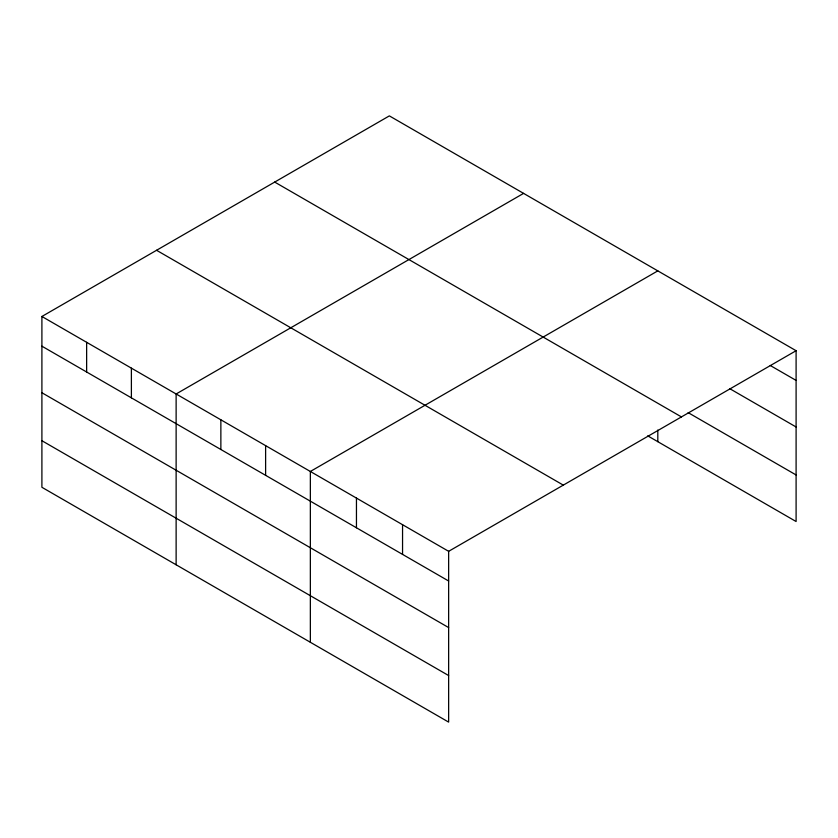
<?xml version="1.0" encoding="UTF-8"?>
<svg xmlns="http://www.w3.org/2000/svg" width="838" height="838" viewBox="0 0 838 838"><rect width="100%" height="100%" fill="white"/><g stroke="black" fill="none" stroke-linecap="round" stroke-linejoin="round"><path stroke-width="1.26" d="M41.9 316.481L448.644 551.32L448.644 722.115L41.9 487.287L41.9 316.481L389.356 115.885L796.1 350.713L796.1 521.519L647.743 435.865M523.582 193.379L176.127 393.975L176.127 564.781M657.809 270.873L310.353 471.469L310.353 642.275M448.644 551.32L796.1 350.713M770.237 365.483L796.1 380.41M729.762 388.675L796.1 426.982M688.166 412.642L796.1 474.957M274.696 182.076L681.441 416.915M156.559 250.279L563.304 485.118M41.9 346.178L448.644 581.006M41.9 392.739L448.644 627.578M41.9 440.715L448.644 675.554M657.809 430.03L657.809 441.678M402.554 524.703L402.554 554.4M356.454 498.086L356.454 527.783M265.615 445.638L265.615 475.335M220.865 419.807L220.865 449.503M131.388 368.144L131.388 397.841M86.639 342.313L86.639 372.009"/></g></svg>
